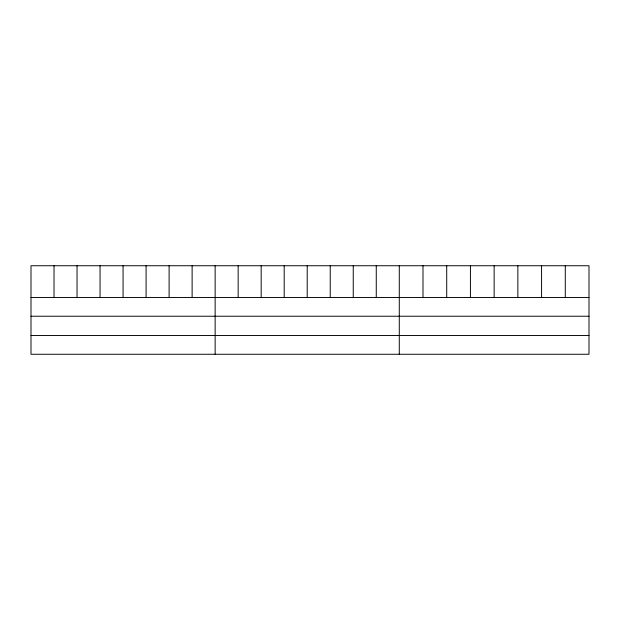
<?xml version="1.0" encoding="UTF-8"?>
<svg xmlns="http://www.w3.org/2000/svg" width="620" height="620" viewBox="0 0 620 620"><rect width="100%" height="100%" fill="white"/><g stroke="black" fill="none" stroke-linecap="round" stroke-linejoin="round"><path stroke-width="0.93" d="M589 316.231L589 265.74L31 265.74L31 354.26L589 354.26L589 316.231L31 316.231M31 297.499L589 297.499M31 335.529L589 335.529M565.285 265.74L565.285 297.499M541.57 265.74L541.57 297.499M517.855 265.74L517.855 297.499M494.14 265.74L494.14 297.499M470.425 265.74L470.425 297.499M446.71 265.74L446.71 297.499M422.995 265.74L422.995 297.499M399.28 265.74L399.28 354.26M376.262 265.74L376.262 297.499M353.245 265.74L353.245 297.499M330.228 265.74L330.228 297.499M307.21 265.74L307.21 297.499M284.192 265.74L284.192 297.499M261.175 265.74L261.175 297.499M238.158 265.74L238.158 297.499M215.14 265.74L215.14 354.26M192.123 265.74L192.123 297.499M169.105 265.74L169.105 297.499M146.088 265.74L146.088 297.499M123.07 265.74L123.07 297.499M100.052 265.74L100.052 297.499M77.035 265.74L77.035 297.499M54.018 265.74L54.018 297.499"/></g></svg>
